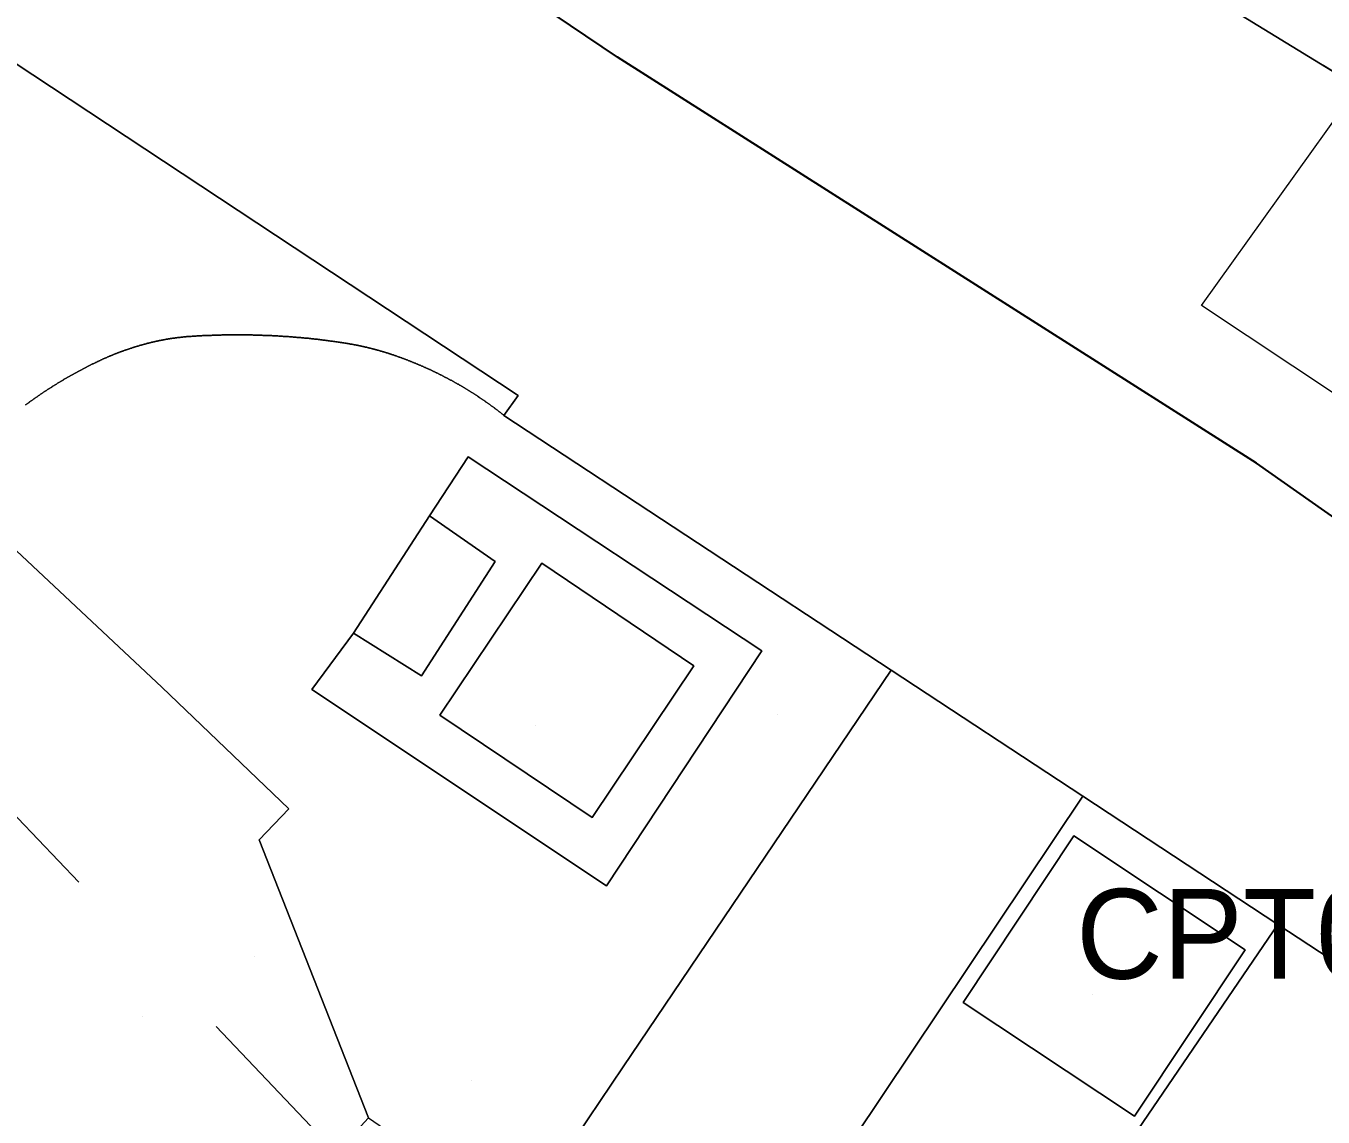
# Model space of a CAD drawing. Header units: metres. Extents: x 0 to 105485, y 0 to 425721.
# Drawn here: x 104653.22 to 104666.23, y 425237.64 to 425248.58 of the extents above; entities that cross this region are included whole.
import ezdxf
from ezdxf.enums import TextEntityAlignment as Align

# ---------------------------------------------------------------- set-up
doc = ezdxf.new("R2010")
doc.units = ezdxf.units.M
doc.header["$MEASUREMENT"] = 0
doc.linetypes.add('KG-PERCEEL-SO', pattern=[19, 5.5, -4, 5.5, -4])
for name, color, linetype, lineweight in [('B-XX-GR-BOOM-G', 90, 'Continuous', 13), ('B-XX-IE-AFVAL APART PLAATS-G', 7, 'Continuous', 18), ('B-XX-IE-MEUBILAIR-G', 7, 'Continuous', 18), ('B-XX-IE-MEUBILAIR_WATERWEGMEUBILAIR-G', 150, 'Continuous', 18), ('B-XX-KG-GRENS_PERCEEL-G', 150, 'KG-PERCEEL-SO', 18), ('B-XX-MO-ONDERZOEK_SONDERING-T', 90, 'Continuous', 18), ('B-XX-OG-TERREIN_ERF-G', 7, 'Continuous', 18), ('B-XX-VH-GESLOTENVERHARDING_BETON-G', 10, 'Continuous', 18), ('B-XX-VH-ONVERHARD_ZAND-G', 210, 'Continuous', 18), ('B-XX-VH-OPENVERHARDING-G', 90, 'Continuous', 18), ('B-XX-VW-MARKERING-G', 7, 'Continuous', 18)]:
    doc.layers.add(name, color=color, linetype=linetype, lineweight=lineweight)
doc.layers.add('GIS-WEGVAKKEN', color=2, linetype='Continuous')

msp = doc.modelspace()

# ---------------------------------------------------------------- linework, layer by layer
at = {"layer": 'B-XX-GR-BOOM-G', "color": 0, "true_color": 0x604a38}
msp.add_polyline3d([(104663.917, 425238.871, 2.302), (104663.917, 425238.871, 5.102)], dxfattribs=at)
at = {"layer": 'B-XX-IE-AFVAL APART PLAATS-G', "color": 0, "true_color": 0x604a38}
msp.add_polyline3d([(104658.332, 425241.572, 2.517), (104658.332, 425241.572, 4.017)], dxfattribs=at)
at = {"layer": 'B-XX-IE-MEUBILAIR-G', "color": 0, "true_color": 0x604a38}
for points in [[(104660.758, 425241.677, 2.421), (104660.758, 425241.677, 5.421)], [(104655.515, 425239.257, 2.329), (104655.515, 425239.257, 5.329)], [(104654.385, 425238.652, 2.325), (104654.385, 425238.652, 5.325)]]:
    msp.add_polyline3d(points, dxfattribs=at)
at = {"layer": 'B-XX-IE-MEUBILAIR_WATERWEGMEUBILAIR-G', "color": 0, "true_color": 0x604a38}
msp.add_polyline3d([(104657.689, 425238.006, 2.236), (104657.689, 425238.006, 3.736)], dxfattribs=at)
at = {"layer": 'B-XX-KG-GRENS_PERCEEL-G', "ltscale": 0.5, "flags": 128}
for points in [[(104638.745, 425255.745), (104656.624, 425236.978)], [(104662.186, 425250.677), (104667.156, 425247.618), (104677.273, 425241.229), (104677.543, 425241.405)]]:
    msp.add_lwpolyline(points, dxfattribs=at)
at = {"layer": 'B-XX-OG-TERREIN_ERF-G', "ltscale": 0.5}
msp.add_lwpolyline([(104686.977, 425242.423), (104683.837, 425244.849), (104687.393, 425249.431), (104684.97, 425251.283), (104684.247, 425250.358), (104680.503, 425253.064), (104678.176, 425254.746), (104677.279, 425253.451), (104672.302, 425252.758), (104665.994, 425257.556), (104662.198, 425250.656), (104667.156, 425247.618), (104673.277, 425243.753), (104675.289, 425246.126), (104679.349, 425246.592), (104679.29, 425247.259), (104682.71, 425247.583), (104677.543, 425241.405), (104683.316, 425237.479), (104683.444, 425237.68)], close=True, dxfattribs=at)
at = {"layer": 'B-XX-VH-GESLOTENVERHARDING_BETON-G', "ltscale": 0.5}
msp.add_lwpolyline([(104658.391, 425243.197), (104657.368, 425241.672), (104658.896, 425240.647), (104659.916, 425242.167)], close=True, dxfattribs=at)
at = {"layer": 'B-XX-VH-ONVERHARD_ZAND-G', "ltscale": 0.5}
msp.add_lwpolyline([(104663.729, 425240.461), (104662.619, 425238.792), (104664.335, 425237.651), (104665.445, 425239.32)], close=True, dxfattribs=at)
at = {"layer": 'B-XX-VH-OPENVERHARDING-G', "ltscale": 0.5}
for points in [[(104640.543, 425256.51), (104658.154, 425244.878), (104658.012, 425244.678), (104661.896, 425242.124), (104663.819, 425240.86), (104665.773, 425239.575), (104667.745, 425238.279)], [(104653.213, 425244.782), (104653.219, 425244.786), (104653.224, 425244.789), (104653.229, 425244.793), (104653.234, 425244.797), (104653.239, 425244.801), (104653.244, 425244.804), (104653.25, 425244.808), (104653.255, 425244.812), (104653.26, 425244.816), (104653.265, 425244.819), (104653.27, 425244.823), (104653.276, 425244.827), (104653.281, 425244.831), (104653.286, 425244.834), (104653.291, 425244.838), (104653.297, 425244.842), (104653.302, 425244.845), (104653.307, 425244.849), (104653.307, 425244.849), (104653.313, 425244.853), (104653.319, 425244.857), (104653.324, 425244.861), (104653.33, 425244.865), (104653.336, 425244.869), (104653.342, 425244.873), (104653.347, 425244.877), (104653.353, 425244.881), (104653.359, 425244.885), (104653.365, 425244.889), (104653.371, 425244.893), (104653.377, 425244.897), (104653.382, 425244.901), (104653.388, 425244.905), (104653.394, 425244.909), (104653.4, 425244.912), (104653.406, 425244.916), (104653.412, 425244.92), (104653.417, 425244.924), (104653.423, 425244.928), (104653.429, 425244.932), (104653.435, 425244.936), (104653.441, 425244.939), (104653.447, 425244.943), (104653.453, 425244.947), (104653.459, 425244.951), (104653.465, 425244.955), (104653.471, 425244.958), (104653.477, 425244.962), (104653.482, 425244.966), (104653.488, 425244.97), (104653.494, 425244.973), (104653.5, 425244.977), (104653.506, 425244.981), (104653.512, 425244.985), (104653.518, 425244.988), (104653.524, 425244.992), (104653.53, 425244.996), (104653.536, 425244.999), (104653.542, 425245.003), (104653.548, 425245.007), (104653.554, 425245.01), (104653.56, 425245.014), (104653.566, 425245.018), (104653.572, 425245.021), (104653.578, 425245.025), (104653.584, 425245.028), (104653.59, 425245.032), (104653.596, 425245.036), (104653.602, 425245.039), (104653.609, 425245.043), (104653.615, 425245.046), (104653.621, 425245.05), (104653.627, 425245.053), (104653.633, 425245.057), (104653.639, 425245.06), (104653.645, 425245.064), (104653.651, 425245.067), (104653.657, 425245.071), (104653.663, 425245.074), (104653.669, 425245.078), (104653.676, 425245.081), (104653.682, 425245.085), (104653.688, 425245.088), (104653.694, 425245.092), (104653.7, 425245.095), (104653.706, 425245.098), (104653.712, 425245.102), (104653.719, 425245.105), (104653.725, 425245.109), (104653.731, 425245.112), (104653.737, 425245.115), (104653.743, 425245.119), (104653.75, 425245.122), (104653.756, 425245.125), (104653.762, 425245.129), (104653.768, 425245.132), (104653.774, 425245.135), (104653.781, 425245.138), (104653.787, 425245.142), (104653.793, 425245.145), (104653.799, 425245.148), (104653.805, 425245.151), (104653.812, 425245.155), (104653.818, 425245.158), (104653.824, 425245.161), (104653.83, 425245.164), (104653.837, 425245.168), (104653.843, 425245.171), (104653.849, 425245.174), (104653.856, 425245.177), (104653.862, 425245.18), (104653.868, 425245.183), (104653.874, 425245.186), (104653.881, 425245.19), (104653.887, 425245.193), (104653.893, 425245.196), (104653.9, 425245.199), (104653.906, 425245.202), (104653.906, 425245.202), (104653.911, 425245.204), (104653.916, 425245.207), (104653.921, 425245.209), (104653.926, 425245.212), (104653.931, 425245.214), (104653.936, 425245.217), (104653.941, 425245.219), (104653.946, 425245.221), (104653.951, 425245.224), (104653.957, 425245.226), (104653.962, 425245.229), (104653.967, 425245.231), (104653.972, 425245.233), (104653.977, 425245.236), (104653.982, 425245.238), (104653.987, 425245.24), (104653.992, 425245.243), (104653.997, 425245.245), (104654.002, 425245.247), (104654.008, 425245.25), (104654.013, 425245.252), (104654.018, 425245.254), (104654.023, 425245.256), (104654.028, 425245.259), (104654.033, 425245.261), (104654.038, 425245.263), (104654.044, 425245.265), (104654.049, 425245.267), (104654.054, 425245.27), (104654.059, 425245.272), (104654.064, 425245.274), (104654.069, 425245.276), (104654.075, 425245.278), (104654.08, 425245.28), (104654.085, 425245.282), (104654.09, 425245.285), (104654.095, 425245.287), (104654.101, 425245.289), (104654.106, 425245.291), (104654.111, 425245.293), (104654.116, 425245.295), (104654.121, 425245.297), (104654.127, 425245.299), (104654.132, 425245.301), (104654.137, 425245.303), (104654.142, 425245.305), (104654.148, 425245.307), (104654.153, 425245.309), (104654.158, 425245.311), (104654.163, 425245.313), (104654.169, 425245.315), (104654.174, 425245.317), (104654.179, 425245.319), (104654.184, 425245.321), (104654.19, 425245.323), (104654.195, 425245.325), (104654.2, 425245.326), (104654.205, 425245.328), (104654.211, 425245.33), (104654.216, 425245.332), (104654.221, 425245.334), (104654.227, 425245.336), (104654.232, 425245.338), (104654.237, 425245.339), (104654.243, 425245.341), (104654.248, 425245.343), (104654.253, 425245.345), (104654.258, 425245.346), (104654.264, 425245.348), (104654.269, 425245.35), (104654.274, 425245.352), (104654.28, 425245.353), (104654.285, 425245.355), (104654.29, 425245.357), (104654.296, 425245.359), (104654.301, 425245.36), (104654.306, 425245.362), (104654.312, 425245.364), (104654.317, 425245.365), (104654.323, 425245.367), (104654.328, 425245.369), (104654.333, 425245.37), (104654.339, 425245.372), (104654.344, 425245.373), (104654.349, 425245.375), (104654.355, 425245.377), (104654.36, 425245.378), (104654.366, 425245.38), (104654.371, 425245.381), (104654.376, 425245.383), (104654.382, 425245.384), (104654.387, 425245.386), (104654.393, 425245.387), (104654.398, 425245.389), (104654.403, 425245.39), (104654.409, 425245.392), (104654.414, 425245.393), (104654.42, 425245.395), (104654.425, 425245.396), (104654.425, 425245.396), (104654.429, 425245.397), (104654.434, 425245.398), (104654.438, 425245.4), (104654.443, 425245.401), (104654.447, 425245.402), (104654.452, 425245.403), (104654.456, 425245.404), (104654.461, 425245.405), (104654.465, 425245.406), (104654.47, 425245.407), (104654.474, 425245.409), (104654.479, 425245.41), (104654.483, 425245.411), (104654.488, 425245.412), (104654.492, 425245.413), (104654.497, 425245.414), (104654.501, 425245.415), (104654.506, 425245.416), (104654.51, 425245.417), (104654.515, 425245.418), (104654.519, 425245.419), (104654.524, 425245.42), (104654.528, 425245.421), (104654.533, 425245.422), (104654.537, 425245.423), (104654.542, 425245.424), (104654.546, 425245.425), (104654.551, 425245.426), (104654.556, 425245.427), (104654.56, 425245.428), (104654.565, 425245.429), (104654.569, 425245.429), (104654.574, 425245.43), (104654.578, 425245.431), (104654.583, 425245.432), (104654.587, 425245.433), (104654.592, 425245.434), (104654.596, 425245.435), (104654.601, 425245.436), (104654.605, 425245.436), (104654.61, 425245.437), (104654.615, 425245.438), (104654.619, 425245.439), (104654.624, 425245.44), (104654.628, 425245.44), (104654.633, 425245.441), (104654.637, 425245.442), (104654.642, 425245.443), (104654.646, 425245.444), (104654.651, 425245.444), (104654.656, 425245.445), (104654.66, 425245.446), (104654.665, 425245.447), (104654.669, 425245.447), (104654.674, 425245.448), (104654.678, 425245.449), (104654.683, 425245.449), (104654.688, 425245.45), (104654.692, 425245.451), (104654.697, 425245.451), (104654.701, 425245.452), (104654.706, 425245.453), (104654.71, 425245.453), (104654.715, 425245.454), (104654.72, 425245.454), (104654.724, 425245.455), (104654.729, 425245.456), (104654.733, 425245.456), (104654.738, 425245.457), (104654.743, 425245.457), (104654.747, 425245.458), (104654.752, 425245.459), (104654.756, 425245.459), (104654.761, 425245.46), (104654.765, 425245.46), (104654.77, 425245.461), (104654.775, 425245.461), (104654.779, 425245.462), (104654.784, 425245.462), (104654.788, 425245.463), (104654.793, 425245.463), (104654.798, 425245.464), (104654.802, 425245.464), (104654.807, 425245.464), (104654.811, 425245.465), (104654.816, 425245.465), (104654.821, 425245.466), (104654.825, 425245.466), (104654.83, 425245.467), (104654.835, 425245.467), (104654.839, 425245.467), (104654.844, 425245.468), (104654.848, 425245.468), (104654.853, 425245.468), (104654.858, 425245.469), (104654.862, 425245.469), (104654.867, 425245.469), (104654.871, 425245.47), (104654.876, 425245.47), (104654.876, 425245.47), (104654.884, 425245.471), (104654.892, 425245.471), (104654.9, 425245.472), (104654.908, 425245.472), (104654.916, 425245.473), (104654.924, 425245.473), (104654.932, 425245.474), (104654.941, 425245.474), (104654.949, 425245.474), (104654.957, 425245.475), (104654.965, 425245.475), (104654.973, 425245.476), (104654.981, 425245.476), (104654.989, 425245.477), (104654.997, 425245.477), (104655.005, 425245.477), (104655.013, 425245.478), (104655.021, 425245.478), (104655.029, 425245.478), (104655.037, 425245.479), (104655.046, 425245.479), (104655.054, 425245.479), (104655.062, 425245.48), (104655.07, 425245.48), (104655.078, 425245.48), (104655.086, 425245.481), (104655.094, 425245.481), (104655.102, 425245.481), (104655.11, 425245.482), (104655.118, 425245.482), (104655.126, 425245.482), (104655.134, 425245.482), (104655.143, 425245.483), (104655.151, 425245.483), (104655.159, 425245.483), (104655.167, 425245.483), (104655.175, 425245.483), (104655.183, 425245.484), (104655.191, 425245.484), (104655.199, 425245.484), (104655.207, 425245.484), (104655.215, 425245.484), (104655.223, 425245.484), (104655.231, 425245.484), (104655.24, 425245.485), (104655.248, 425245.485), (104655.256, 425245.485), (104655.264, 425245.485), (104655.272, 425245.485), (104655.28, 425245.485), (104655.288, 425245.485), (104655.296, 425245.485), (104655.304, 425245.485), (104655.312, 425245.485), (104655.32, 425245.485), (104655.328, 425245.485), (104655.337, 425245.485), (104655.345, 425245.485), (104655.353, 425245.485), (104655.361, 425245.485), (104655.369, 425245.485), (104655.377, 425245.485), (104655.385, 425245.485), (104655.393, 425245.485), (104655.401, 425245.485), (104655.409, 425245.485), (104655.417, 425245.485), (104655.425, 425245.485), (104655.434, 425245.485), (104655.442, 425245.484), (104655.45, 425245.484), (104655.458, 425245.484), (104655.466, 425245.484), (104655.474, 425245.484), (104655.482, 425245.484), (104655.49, 425245.484), (104655.498, 425245.483), (104655.506, 425245.483), (104655.514, 425245.483), (104655.522, 425245.483), (104655.531, 425245.483), (104655.539, 425245.482), (104655.547, 425245.482), (104655.555, 425245.482), (104655.563, 425245.482), (104655.571, 425245.481), (104655.579, 425245.481), (104655.587, 425245.481), (104655.595, 425245.48), (104655.603, 425245.48), (104655.611, 425245.48), (104655.619, 425245.48), (104655.628, 425245.479), (104655.636, 425245.479), (104655.644, 425245.478), (104655.652, 425245.478), (104655.66, 425245.478), (104655.668, 425245.477), (104655.676, 425245.477), (104655.676, 425245.477), (104655.684, 425245.477), (104655.691, 425245.476), (104655.699, 425245.476), (104655.707, 425245.476), (104655.714, 425245.475), (104655.722, 425245.475), (104655.73, 425245.474), (104655.737, 425245.474), (104655.745, 425245.474), (104655.753, 425245.473), (104655.76, 425245.473), (104655.768, 425245.472), (104655.776, 425245.472), (104655.783, 425245.471), (104655.791, 425245.471), (104655.799, 425245.47), (104655.806, 425245.47), (104655.814, 425245.469), (104655.821, 425245.469), (104655.829, 425245.468), (104655.837, 425245.468), (104655.844, 425245.467), (104655.852, 425245.467), (104655.86, 425245.466), (104655.867, 425245.466), (104655.875, 425245.465), (104655.883, 425245.464), (104655.89, 425245.464), (104655.898, 425245.463), (104655.906, 425245.463), (104655.913, 425245.462), (104655.921, 425245.461), (104655.929, 425245.461), (104655.936, 425245.46), (104655.944, 425245.46), (104655.951, 425245.459), (104655.959, 425245.458), (104655.967, 425245.458), (104655.974, 425245.457), (104655.982, 425245.456), (104655.99, 425245.455), (104655.997, 425245.455), (104656.005, 425245.454), (104656.013, 425245.453), (104656.02, 425245.453), (104656.028, 425245.452), (104656.036, 425245.451), (104656.043, 425245.45), (104656.051, 425245.45), (104656.058, 425245.449), (104656.066, 425245.448), (104656.074, 425245.447), (104656.081, 425245.446), (104656.089, 425245.446), (104656.097, 425245.445), (104656.104, 425245.444), (104656.112, 425245.443), (104656.119, 425245.442), (104656.127, 425245.441), (104656.135, 425245.44), (104656.142, 425245.44), (104656.15, 425245.439), (104656.158, 425245.438), (104656.165, 425245.437), (104656.173, 425245.436), (104656.18, 425245.435), (104656.188, 425245.434), (104656.196, 425245.433), (104656.203, 425245.432), (104656.211, 425245.431), (104656.218, 425245.43), (104656.226, 425245.429), (104656.234, 425245.428), (104656.241, 425245.427), (104656.249, 425245.426), (104656.256, 425245.425), (104656.264, 425245.424), (104656.272, 425245.423), (104656.279, 425245.422), (104656.287, 425245.421), (104656.294, 425245.42), (104656.302, 425245.419), (104656.31, 425245.418), (104656.317, 425245.417), (104656.325, 425245.416), (104656.332, 425245.415), (104656.34, 425245.414), (104656.348, 425245.413), (104656.355, 425245.412), (104656.363, 425245.411), (104656.37, 425245.409), (104656.378, 425245.408), (104656.386, 425245.407), (104656.393, 425245.406), (104656.401, 425245.405), (104656.408, 425245.404), (104656.416, 425245.402), (104656.423, 425245.401), (104656.431, 425245.4), (104656.431, 425245.4), (104656.436, 425245.399), (104656.441, 425245.398), (104656.446, 425245.398), (104656.451, 425245.397), (104656.456, 425245.396), (104656.46, 425245.395), (104656.465, 425245.394), (104656.47, 425245.393), (104656.475, 425245.393), (104656.48, 425245.392), (104656.485, 425245.391), (104656.49, 425245.39), (104656.495, 425245.389), (104656.5, 425245.388), (104656.504, 425245.387), (104656.509, 425245.386), (104656.514, 425245.385), (104656.519, 425245.384), (104656.524, 425245.384), (104656.529, 425245.383), (104656.534, 425245.382), (104656.539, 425245.381), (104656.544, 425245.38), (104656.548, 425245.379), (104656.553, 425245.378), (104656.558, 425245.377), (104656.563, 425245.376), (104656.568, 425245.375), (104656.573, 425245.374), (104656.578, 425245.373), (104656.582, 425245.372), (104656.587, 425245.371), (104656.592, 425245.369), (104656.597, 425245.368), (104656.602, 425245.367), (104656.607, 425245.366), (104656.612, 425245.365), (104656.616, 425245.364), (104656.621, 425245.363), (104656.626, 425245.362), (104656.631, 425245.361), (104656.636, 425245.36), (104656.641, 425245.358), (104656.645, 425245.357), (104656.65, 425245.356), (104656.655, 425245.355), (104656.66, 425245.354), (104656.665, 425245.353), (104656.67, 425245.351), (104656.674, 425245.35), (104656.679, 425245.349), (104656.684, 425245.348), (104656.689, 425245.346), (104656.694, 425245.345), (104656.699, 425245.344), (104656.703, 425245.343), (104656.708, 425245.341), (104656.713, 425245.34), (104656.718, 425245.339), (104656.723, 425245.338), (104656.727, 425245.336), (104656.732, 425245.335), (104656.737, 425245.334), (104656.742, 425245.332), (104656.747, 425245.331), (104656.751, 425245.33), (104656.756, 425245.328), (104656.761, 425245.327), (104656.766, 425245.326), (104656.77, 425245.324), (104656.775, 425245.323), (104656.78, 425245.322), (104656.785, 425245.32), (104656.79, 425245.319), (104656.794, 425245.317), (104656.799, 425245.316), (104656.804, 425245.314), (104656.809, 425245.313), (104656.813, 425245.312), (104656.818, 425245.31), (104656.823, 425245.309), (104656.828, 425245.307), (104656.832, 425245.306), (104656.837, 425245.304), (104656.842, 425245.303), (104656.847, 425245.301), (104656.851, 425245.3), (104656.856, 425245.298), (104656.861, 425245.297), (104656.866, 425245.295), (104656.87, 425245.294), (104656.875, 425245.292), (104656.88, 425245.291), (104656.884, 425245.289), (104656.889, 425245.287), (104656.894, 425245.286), (104656.899, 425245.284), (104656.903, 425245.283), (104656.908, 425245.281), (104656.908, 425245.281), (104656.914, 425245.279), (104656.92, 425245.277), (104656.926, 425245.275), (104656.932, 425245.273), (104656.938, 425245.271), (104656.944, 425245.268), (104656.95, 425245.266), (104656.956, 425245.264), (104656.962, 425245.262), (104656.968, 425245.26), (104656.974, 425245.258), (104656.981, 425245.255), (104656.987, 425245.253), (104656.993, 425245.251), (104656.999, 425245.249), (104657.005, 425245.247), (104657.011, 425245.244), (104657.017, 425245.242), (104657.023, 425245.24), (104657.029, 425245.238), (104657.035, 425245.235), (104657.041, 425245.233), (104657.047, 425245.231), (104657.052, 425245.228), (104657.058, 425245.226), (104657.064, 425245.224), (104657.07, 425245.221), (104657.076, 425245.219), (104657.082, 425245.217), (104657.088, 425245.214), (104657.094, 425245.212), (104657.1, 425245.209), (104657.106, 425245.207), (104657.112, 425245.205), (104657.118, 425245.202), (104657.124, 425245.2), (104657.13, 425245.197), (104657.136, 425245.195), (104657.142, 425245.192), (104657.148, 425245.19), (104657.153, 425245.187), (104657.159, 425245.185), (104657.165, 425245.182), (104657.171, 425245.18), (104657.177, 425245.177), (104657.183, 425245.175), (104657.189, 425245.172), (104657.195, 425245.17), (104657.201, 425245.167), (104657.206, 425245.165), (104657.212, 425245.162), (104657.218, 425245.159), (104657.224, 425245.157), (104657.23, 425245.154), (104657.236, 425245.152), (104657.241, 425245.149), (104657.247, 425245.146), (104657.253, 425245.144), (104657.259, 425245.141), (104657.265, 425245.138), (104657.271, 425245.136), (104657.276, 425245.133), (104657.282, 425245.13), (104657.288, 425245.127), (104657.294, 425245.125), (104657.3, 425245.122), (104657.305, 425245.119), (104657.311, 425245.116), (104657.317, 425245.114), (104657.323, 425245.111), (104657.329, 425245.108), (104657.334, 425245.105), (104657.34, 425245.103), (104657.346, 425245.1), (104657.352, 425245.097), (104657.357, 425245.094), (104657.363, 425245.091), (104657.369, 425245.088), (104657.374, 425245.085), (104657.38, 425245.083), (104657.386, 425245.08), (104657.392, 425245.077), (104657.397, 425245.074), (104657.403, 425245.071), (104657.409, 425245.068), (104657.414, 425245.065), (104657.42, 425245.062), (104657.426, 425245.059), (104657.431, 425245.056), (104657.437, 425245.053), (104657.443, 425245.05), (104657.449, 425245.047), (104657.454, 425245.044), (104657.46, 425245.041), (104657.465, 425245.038), (104657.471, 425245.035), (104657.477, 425245.032), (104657.482, 425245.029), (104657.488, 425245.026), (104657.488, 425245.026), (104657.494, 425245.023), (104657.499, 425245.02), (104657.505, 425245.017), (104657.51, 425245.014), (104657.516, 425245.011), (104657.521, 425245.008), (104657.527, 425245.004), (104657.532, 425245.001), (104657.538, 425244.998), (104657.544, 425244.995), (104657.549, 425244.992), (104657.555, 425244.989), (104657.56, 425244.986), (104657.566, 425244.982), (104657.571, 425244.979), (104657.577, 425244.976), (104657.582, 425244.973), (104657.588, 425244.97), (104657.593, 425244.966), (104657.599, 425244.963), (104657.604, 425244.96), (104657.61, 425244.957), (104657.615, 425244.953), (104657.62, 425244.95), (104657.626, 425244.947), (104657.631, 425244.943), (104657.637, 425244.94), (104657.642, 425244.937), (104657.648, 425244.934), (104657.653, 425244.93), (104657.658, 425244.927), (104657.664, 425244.923), (104657.669, 425244.92), (104657.675, 425244.917), (104657.68, 425244.913), (104657.685, 425244.91), (104657.691, 425244.907), (104657.696, 425244.903), (104657.702, 425244.9), (104657.707, 425244.896), (104657.712, 425244.893), (104657.718, 425244.889), (104657.723, 425244.886), (104657.728, 425244.883), (104657.734, 425244.879), (104657.739, 425244.876), (104657.744, 425244.872), (104657.75, 425244.869), (104657.755, 425244.865), (104657.76, 425244.862), (104657.765, 425244.858), (104657.771, 425244.854), (104657.776, 425244.851), (104657.781, 425244.847), (104657.787, 425244.844), (104657.792, 425244.84), (104657.797, 425244.837), (104657.802, 425244.833), (104657.808, 425244.829), (104657.813, 425244.826), (104657.818, 425244.822), (104657.823, 425244.819), (104657.828, 425244.815), (104657.834, 425244.811), (104657.839, 425244.808), (104657.844, 425244.804), (104657.849, 425244.8), (104657.854, 425244.797), (104657.86, 425244.793), (104657.865, 425244.789), (104657.87, 425244.786), (104657.875, 425244.782), (104657.88, 425244.778), (104657.885, 425244.774), (104657.891, 425244.771), (104657.896, 425244.767), (104657.901, 425244.763), (104657.906, 425244.759), (104657.911, 425244.756), (104657.916, 425244.752), (104657.921, 425244.748), (104657.926, 425244.744), (104657.932, 425244.74), (104657.937, 425244.736), (104657.942, 425244.733), (104657.947, 425244.729), (104657.952, 425244.725), (104657.957, 425244.721), (104657.962, 425244.717), (104657.967, 425244.713), (104657.972, 425244.709), (104657.977, 425244.706), (104657.982, 425244.702), (104657.987, 425244.698), (104657.992, 425244.694), (104657.997, 425244.69), (104658.002, 425244.686), (104658.007, 425244.682), (104658.012, 425244.678), (104658.012, 425244.678), (104658.154, 425244.878), (104640.543, 425256.51)], [(104667.156, 425247.618), (104662.198, 425250.656)], [(104658.739, 425237.451), (104659.209, 425238.146), (104661.896, 425242.124), (104658.012, 425244.678), (104658.012, 425244.678), (104658.007, 425244.682), (104658.002, 425244.686), (104657.997, 425244.69), (104657.992, 425244.694), (104657.987, 425244.698), (104657.982, 425244.702), (104657.977, 425244.706), (104657.972, 425244.709), (104657.967, 425244.713), (104657.962, 425244.717), (104657.957, 425244.721), (104657.952, 425244.725), (104657.947, 425244.729), (104657.942, 425244.733), (104657.937, 425244.736), (104657.932, 425244.74), (104657.926, 425244.744), (104657.921, 425244.748), (104657.916, 425244.752), (104657.911, 425244.756), (104657.906, 425244.759), (104657.901, 425244.763), (104657.896, 425244.767), (104657.891, 425244.771), (104657.885, 425244.774), (104657.88, 425244.778), (104657.875, 425244.782), (104657.87, 425244.786), (104657.865, 425244.789), (104657.86, 425244.793), (104657.854, 425244.797), (104657.849, 425244.8), (104657.844, 425244.804), (104657.839, 425244.808), (104657.834, 425244.811), (104657.828, 425244.815), (104657.823, 425244.819), (104657.818, 425244.822), (104657.813, 425244.826), (104657.808, 425244.829), (104657.802, 425244.833), (104657.797, 425244.837), (104657.792, 425244.84), (104657.787, 425244.844), (104657.781, 425244.847), (104657.776, 425244.851), (104657.771, 425244.854), (104657.765, 425244.858), (104657.76, 425244.862), (104657.755, 425244.865), (104657.75, 425244.869), (104657.744, 425244.872), (104657.739, 425244.876), (104657.734, 425244.879), (104657.728, 425244.883), (104657.723, 425244.886), (104657.718, 425244.889), (104657.712, 425244.893), (104657.707, 425244.896), (104657.702, 425244.9), (104657.696, 425244.903), (104657.691, 425244.907), (104657.685, 425244.91), (104657.68, 425244.913), (104657.675, 425244.917), (104657.669, 425244.92), (104657.664, 425244.923), (104657.658, 425244.927), (104657.653, 425244.93), (104657.648, 425244.934), (104657.642, 425244.937), (104657.637, 425244.94), (104657.631, 425244.943), (104657.626, 425244.947), (104657.62, 425244.95), (104657.615, 425244.953), (104657.61, 425244.957), (104657.604, 425244.96), (104657.599, 425244.963), (104657.593, 425244.966), (104657.588, 425244.97), (104657.582, 425244.973), (104657.577, 425244.976), (104657.571, 425244.979), (104657.566, 425244.982), (104657.56, 425244.986), (104657.555, 425244.989), (104657.549, 425244.992), (104657.544, 425244.995), (104657.538, 425244.998), (104657.532, 425245.001), (104657.527, 425245.004), (104657.521, 425245.008), (104657.516, 425245.011), (104657.51, 425245.014), (104657.505, 425245.017), (104657.499, 425245.02), (104657.494, 425245.023), (104657.488, 425245.026), (104657.488, 425245.026), (104657.482, 425245.029), (104657.477, 425245.032), (104657.471, 425245.035), (104657.465, 425245.038), (104657.46, 425245.041), (104657.454, 425245.044), (104657.449, 425245.047), (104657.443, 425245.05), (104657.437, 425245.053), (104657.431, 425245.056), (104657.426, 425245.059), (104657.42, 425245.062), (104657.414, 425245.065), (104657.409, 425245.068), (104657.403, 425245.071), (104657.397, 425245.074), (104657.392, 425245.077), (104657.386, 425245.08), (104657.38, 425245.083), (104657.374, 425245.085), (104657.369, 425245.088), (104657.363, 425245.091), (104657.357, 425245.094), (104657.352, 425245.097), (104657.346, 425245.1), (104657.34, 425245.103), (104657.334, 425245.105), (104657.329, 425245.108), (104657.323, 425245.111), (104657.317, 425245.114), (104657.311, 425245.116), (104657.305, 425245.119), (104657.3, 425245.122), (104657.294, 425245.125), (104657.288, 425245.127), (104657.282, 425245.13), (104657.276, 425245.133), (104657.271, 425245.136), (104657.265, 425245.138), (104657.259, 425245.141), (104657.253, 425245.144), (104657.247, 425245.146), (104657.241, 425245.149), (104657.236, 425245.152), (104657.23, 425245.154), (104657.224, 425245.157), (104657.218, 425245.159), (104657.212, 425245.162), (104657.206, 425245.165), (104657.201, 425245.167), (104657.195, 425245.17), (104657.189, 425245.172), (104657.183, 425245.175), (104657.177, 425245.177), (104657.171, 425245.18), (104657.165, 425245.182), (104657.159, 425245.185), (104657.153, 425245.187), (104657.148, 425245.19), (104657.142, 425245.192), (104657.136, 425245.195), (104657.13, 425245.197), (104657.124, 425245.2), (104657.118, 425245.202), (104657.112, 425245.205), (104657.106, 425245.207), (104657.1, 425245.209), (104657.094, 425245.212), (104657.088, 425245.214), (104657.082, 425245.217), (104657.076, 425245.219), (104657.07, 425245.221), (104657.064, 425245.224), (104657.058, 425245.226), (104657.052, 425245.228), (104657.047, 425245.231), (104657.041, 425245.233), (104657.035, 425245.235), (104657.029, 425245.238), (104657.023, 425245.24), (104657.017, 425245.242), (104657.011, 425245.244), (104657.005, 425245.247), (104656.999, 425245.249), (104656.993, 425245.251), (104656.987, 425245.253), (104656.981, 425245.255), (104656.974, 425245.258), (104656.968, 425245.26), (104656.962, 425245.262), (104656.956, 425245.264), (104656.95, 425245.266), (104656.944, 425245.268), (104656.938, 425245.271), (104656.932, 425245.273), (104656.926, 425245.275), (104656.92, 425245.277), (104656.914, 425245.279), (104656.908, 425245.281), (104656.908, 425245.281), (104656.903, 425245.283), (104656.899, 425245.284), (104656.894, 425245.286), (104656.889, 425245.287), (104656.884, 425245.289), (104656.88, 425245.291), (104656.875, 425245.292), (104656.87, 425245.294), (104656.866, 425245.295), (104656.861, 425245.297), (104656.856, 425245.298), (104656.851, 425245.3), (104656.847, 425245.301), (104656.842, 425245.303), (104656.837, 425245.304), (104656.832, 425245.306), (104656.828, 425245.307), (104656.823, 425245.309), (104656.818, 425245.31), (104656.813, 425245.312), (104656.809, 425245.313), (104656.804, 425245.314), (104656.799, 425245.316), (104656.794, 425245.317), (104656.79, 425245.319), (104656.785, 425245.32), (104656.78, 425245.322), (104656.775, 425245.323), (104656.77, 425245.324), (104656.766, 425245.326), (104656.761, 425245.327), (104656.756, 425245.328), (104656.751, 425245.33), (104656.747, 425245.331), (104656.742, 425245.332), (104656.737, 425245.334), (104656.732, 425245.335), (104656.727, 425245.336), (104656.723, 425245.338), (104656.718, 425245.339), (104656.713, 425245.34), (104656.708, 425245.341), (104656.703, 425245.343), (104656.699, 425245.344), (104656.694, 425245.345), (104656.689, 425245.346), (104656.684, 425245.348), (104656.679, 425245.349), (104656.674, 425245.35), (104656.67, 425245.351), (104656.665, 425245.353), (104656.66, 425245.354), (104656.655, 425245.355), (104656.65, 425245.356), (104656.645, 425245.357), (104656.641, 425245.358), (104656.636, 425245.36), (104656.631, 425245.361), (104656.626, 425245.362), (104656.621, 425245.363), (104656.616, 425245.364), (104656.612, 425245.365), (104656.607, 425245.366), (104656.602, 425245.367), (104656.597, 425245.368), (104656.592, 425245.369), (104656.587, 425245.371), (104656.582, 425245.372), (104656.578, 425245.373), (104656.573, 425245.374), (104656.568, 425245.375), (104656.563, 425245.376), (104656.558, 425245.377), (104656.553, 425245.378), (104656.548, 425245.379), (104656.544, 425245.38), (104656.539, 425245.381), (104656.534, 425245.382), (104656.529, 425245.383), (104656.524, 425245.384), (104656.519, 425245.384), (104656.514, 425245.385), (104656.509, 425245.386), (104656.504, 425245.387), (104656.5, 425245.388), (104656.495, 425245.389), (104656.49, 425245.39), (104656.485, 425245.391), (104656.48, 425245.392), (104656.475, 425245.393), (104656.47, 425245.393), (104656.465, 425245.394), (104656.46, 425245.395), (104656.456, 425245.396), (104656.451, 425245.397), (104656.446, 425245.398), (104656.441, 425245.398), (104656.436, 425245.399), (104656.431, 425245.4), (104656.431, 425245.4), (104656.423, 425245.401), (104656.416, 425245.402), (104656.408, 425245.404), (104656.401, 425245.405), (104656.393, 425245.406), (104656.386, 425245.407), (104656.378, 425245.408), (104656.37, 425245.409), (104656.363, 425245.411), (104656.355, 425245.412), (104656.348, 425245.413), (104656.34, 425245.414), (104656.332, 425245.415), (104656.325, 425245.416), (104656.317, 425245.417), (104656.31, 425245.418), (104656.302, 425245.419), (104656.294, 425245.42), (104656.287, 425245.421), (104656.279, 425245.422), (104656.272, 425245.423), (104656.264, 425245.424), (104656.256, 425245.425), (104656.249, 425245.426), (104656.241, 425245.427), (104656.234, 425245.428), (104656.226, 425245.429), (104656.218, 425245.43), (104656.211, 425245.431), (104656.203, 425245.432), (104656.196, 425245.433), (104656.188, 425245.434), (104656.18, 425245.435), (104656.173, 425245.436), (104656.165, 425245.437), (104656.158, 425245.438), (104656.15, 425245.439), (104656.142, 425245.44), (104656.135, 425245.44), (104656.127, 425245.441), (104656.119, 425245.442), (104656.112, 425245.443), (104656.104, 425245.444), (104656.097, 425245.445), (104656.089, 425245.446), (104656.081, 425245.446), (104656.074, 425245.447), (104656.066, 425245.448), (104656.058, 425245.449), (104656.051, 425245.45), (104656.043, 425245.45), (104656.036, 425245.451), (104656.028, 425245.452), (104656.02, 425245.453), (104656.013, 425245.453), (104656.005, 425245.454), (104655.997, 425245.455), (104655.99, 425245.455), (104655.982, 425245.456), (104655.974, 425245.457), (104655.967, 425245.458), (104655.959, 425245.458), (104655.951, 425245.459), (104655.944, 425245.46), (104655.936, 425245.46), (104655.929, 425245.461), (104655.921, 425245.461), (104655.913, 425245.462), (104655.906, 425245.463), (104655.898, 425245.463), (104655.89, 425245.464), (104655.883, 425245.464), (104655.875, 425245.465), (104655.867, 425245.466), (104655.86, 425245.466), (104655.852, 425245.467), (104655.844, 425245.467), (104655.837, 425245.468), (104655.829, 425245.468), (104655.821, 425245.469), (104655.814, 425245.469), (104655.806, 425245.47), (104655.799, 425245.47), (104655.791, 425245.471), (104655.783, 425245.471), (104655.776, 425245.472), (104655.768, 425245.472), (104655.76, 425245.473), (104655.753, 425245.473), (104655.745, 425245.474), (104655.737, 425245.474), (104655.73, 425245.474), (104655.722, 425245.475), (104655.714, 425245.475), (104655.707, 425245.476), (104655.699, 425245.476), (104655.691, 425245.476), (104655.684, 425245.477), (104655.676, 425245.477), (104655.676, 425245.477), (104655.668, 425245.477), (104655.66, 425245.478), (104655.652, 425245.478), (104655.644, 425245.478), (104655.636, 425245.479), (104655.628, 425245.479), (104655.619, 425245.48), (104655.611, 425245.48), (104655.603, 425245.48), (104655.595, 425245.48), (104655.587, 425245.481), (104655.579, 425245.481), (104655.571, 425245.481), (104655.563, 425245.482), (104655.555, 425245.482), (104655.547, 425245.482), (104655.539, 425245.482), (104655.531, 425245.483), (104655.522, 425245.483), (104655.514, 425245.483), (104655.506, 425245.483), (104655.498, 425245.483), (104655.49, 425245.484), (104655.482, 425245.484), (104655.474, 425245.484), (104655.466, 425245.484), (104655.458, 425245.484), (104655.45, 425245.484), (104655.442, 425245.484), (104655.434, 425245.485), (104655.425, 425245.485), (104655.417, 425245.485), (104655.409, 425245.485), (104655.401, 425245.485), (104655.393, 425245.485), (104655.385, 425245.485), (104655.377, 425245.485), (104655.369, 425245.485), (104655.361, 425245.485), (104655.353, 425245.485), (104655.345, 425245.485), (104655.337, 425245.485), (104655.328, 425245.485), (104655.32, 425245.485), (104655.312, 425245.485), (104655.304, 425245.485), (104655.296, 425245.485), (104655.288, 425245.485), (104655.28, 425245.485), (104655.272, 425245.485), (104655.264, 425245.485), (104655.256, 425245.485), (104655.248, 425245.485), (104655.24, 425245.485), (104655.231, 425245.484), (104655.223, 425245.484), (104655.215, 425245.484), (104655.207, 425245.484), (104655.199, 425245.484), (104655.191, 425245.484), (104655.183, 425245.484), (104655.175, 425245.483), (104655.167, 425245.483), (104655.159, 425245.483), (104655.151, 425245.483), (104655.143, 425245.483), (104655.134, 425245.482), (104655.126, 425245.482), (104655.118, 425245.482), (104655.11, 425245.482), (104655.102, 425245.481), (104655.094, 425245.481), (104655.086, 425245.481), (104655.078, 425245.48), (104655.07, 425245.48), (104655.062, 425245.48), (104655.054, 425245.479), (104655.046, 425245.479), (104655.037, 425245.479), (104655.029, 425245.478), (104655.021, 425245.478), (104655.013, 425245.478), (104655.005, 425245.477), (104654.997, 425245.477), (104654.989, 425245.477), (104654.981, 425245.476), (104654.973, 425245.476), (104654.965, 425245.475), (104654.957, 425245.475), (104654.949, 425245.474), (104654.941, 425245.474), (104654.932, 425245.474), (104654.924, 425245.473), (104654.916, 425245.473), (104654.908, 425245.472), (104654.9, 425245.472), (104654.892, 425245.471), (104654.884, 425245.471), (104654.876, 425245.47), (104654.876, 425245.47), (104654.871, 425245.47), (104654.867, 425245.469), (104654.862, 425245.469), (104654.858, 425245.469), (104654.853, 425245.468), (104654.848, 425245.468), (104654.844, 425245.468), (104654.839, 425245.467), (104654.835, 425245.467), (104654.83, 425245.467), (104654.825, 425245.466), (104654.821, 425245.466), (104654.816, 425245.465), (104654.811, 425245.465), (104654.807, 425245.464), (104654.802, 425245.464), (104654.798, 425245.464), (104654.793, 425245.463), (104654.788, 425245.463), (104654.784, 425245.462), (104654.779, 425245.462), (104654.775, 425245.461), (104654.77, 425245.461), (104654.765, 425245.46), (104654.761, 425245.46), (104654.756, 425245.459), (104654.752, 425245.459), (104654.747, 425245.458), (104654.743, 425245.457), (104654.738, 425245.457), (104654.733, 425245.456), (104654.729, 425245.456), (104654.724, 425245.455), (104654.72, 425245.454), (104654.715, 425245.454), (104654.71, 425245.453), (104654.706, 425245.453), (104654.701, 425245.452), (104654.697, 425245.451), (104654.692, 425245.451), (104654.688, 425245.45), (104654.683, 425245.449), (104654.678, 425245.449), (104654.674, 425245.448), (104654.669, 425245.447), (104654.665, 425245.447), (104654.66, 425245.446), (104654.656, 425245.445), (104654.651, 425245.444), (104654.646, 425245.444), (104654.642, 425245.443), (104654.637, 425245.442), (104654.633, 425245.441), (104654.628, 425245.44), (104654.624, 425245.44), (104654.619, 425245.439), (104654.615, 425245.438), (104654.61, 425245.437), (104654.605, 425245.436), (104654.601, 425245.436), (104654.596, 425245.435), (104654.592, 425245.434), (104654.587, 425245.433), (104654.583, 425245.432), (104654.578, 425245.431), (104654.574, 425245.43), (104654.569, 425245.429), (104654.565, 425245.429), (104654.56, 425245.428), (104654.556, 425245.427), (104654.551, 425245.426), (104654.546, 425245.425), (104654.542, 425245.424), (104654.537, 425245.423), (104654.533, 425245.422), (104654.528, 425245.421), (104654.524, 425245.42), (104654.519, 425245.419), (104654.515, 425245.418), (104654.51, 425245.417), (104654.506, 425245.416), (104654.501, 425245.415), (104654.497, 425245.414), (104654.492, 425245.413), (104654.488, 425245.412), (104654.483, 425245.411), (104654.479, 425245.41), (104654.474, 425245.409), (104654.47, 425245.407), (104654.465, 425245.406), (104654.461, 425245.405), (104654.456, 425245.404), (104654.452, 425245.403), (104654.447, 425245.402), (104654.443, 425245.401), (104654.438, 425245.4), (104654.434, 425245.398), (104654.429, 425245.397), (104654.425, 425245.396), (104654.425, 425245.396), (104654.42, 425245.395), (104654.414, 425245.393), (104654.409, 425245.392), (104654.403, 425245.39), (104654.398, 425245.389), (104654.393, 425245.387), (104654.387, 425245.386), (104654.382, 425245.384), (104654.376, 425245.383), (104654.371, 425245.381), (104654.366, 425245.38), (104654.36, 425245.378), (104654.355, 425245.377), (104654.349, 425245.375), (104654.344, 425245.373), (104654.339, 425245.372), (104654.333, 425245.37), (104654.328, 425245.369), (104654.323, 425245.367), (104654.317, 425245.365), (104654.312, 425245.364), (104654.306, 425245.362), (104654.301, 425245.36), (104654.296, 425245.359), (104654.29, 425245.357), (104654.285, 425245.355), (104654.28, 425245.353), (104654.274, 425245.352), (104654.269, 425245.35), (104654.264, 425245.348), (104654.258, 425245.346), (104654.253, 425245.345), (104654.248, 425245.343), (104654.243, 425245.341), (104654.237, 425245.339), (104654.232, 425245.338), (104654.227, 425245.336), (104654.221, 425245.334), (104654.216, 425245.332), (104654.211, 425245.33), (104654.205, 425245.328), (104654.2, 425245.326), (104654.195, 425245.325), (104654.19, 425245.323), (104654.184, 425245.321), (104654.179, 425245.319), (104654.174, 425245.317), (104654.169, 425245.315), (104654.163, 425245.313), (104654.158, 425245.311), (104654.153, 425245.309), (104654.148, 425245.307), (104654.142, 425245.305), (104654.137, 425245.303), (104654.132, 425245.301), (104654.127, 425245.299), (104654.121, 425245.297), (104654.116, 425245.295), (104654.111, 425245.293), (104654.106, 425245.291), (104654.101, 425245.289), (104654.095, 425245.287), (104654.09, 425245.285), (104654.085, 425245.282), (104654.08, 425245.28), (104654.075, 425245.278), (104654.069, 425245.276), (104654.064, 425245.274), (104654.059, 425245.272), (104654.054, 425245.27), (104654.049, 425245.267), (104654.044, 425245.265), (104654.038, 425245.263), (104654.033, 425245.261), (104654.028, 425245.259), (104654.023, 425245.256), (104654.018, 425245.254), (104654.013, 425245.252), (104654.008, 425245.25), (104654.002, 425245.247), (104653.997, 425245.245), (104653.992, 425245.243), (104653.987, 425245.24), (104653.982, 425245.238), (104653.977, 425245.236), (104653.972, 425245.233), (104653.967, 425245.231), (104653.962, 425245.229), (104653.957, 425245.226), (104653.951, 425245.224), (104653.946, 425245.221), (104653.941, 425245.219), (104653.936, 425245.217), (104653.931, 425245.214), (104653.926, 425245.212), (104653.921, 425245.209), (104653.916, 425245.207), (104653.911, 425245.204), (104653.906, 425245.202), (104653.906, 425245.202), (104653.9, 425245.199), (104653.893, 425245.196), (104653.887, 425245.193), (104653.881, 425245.19), (104653.874, 425245.186), (104653.868, 425245.183), (104653.862, 425245.18), (104653.856, 425245.177), (104653.849, 425245.174), (104653.843, 425245.171), (104653.837, 425245.168), (104653.83, 425245.164), (104653.824, 425245.161), (104653.818, 425245.158), (104653.812, 425245.155), (104653.805, 425245.151), (104653.799, 425245.148), (104653.793, 425245.145), (104653.787, 425245.142), (104653.781, 425245.138), (104653.774, 425245.135), (104653.768, 425245.132), (104653.762, 425245.129), (104653.756, 425245.125), (104653.75, 425245.122), (104653.743, 425245.119), (104653.737, 425245.115), (104653.731, 425245.112), (104653.725, 425245.109), (104653.719, 425245.105), (104653.712, 425245.102), (104653.706, 425245.098), (104653.7, 425245.095), (104653.694, 425245.092), (104653.688, 425245.088), (104653.682, 425245.085), (104653.676, 425245.081), (104653.669, 425245.078), (104653.663, 425245.074), (104653.657, 425245.071), (104653.651, 425245.067), (104653.645, 425245.064), (104653.639, 425245.06), (104653.633, 425245.057), (104653.627, 425245.053), (104653.621, 425245.05), (104653.615, 425245.046), (104653.609, 425245.043), (104653.602, 425245.039), (104653.596, 425245.036), (104653.59, 425245.032), (104653.584, 425245.028), (104653.578, 425245.025), (104653.572, 425245.021), (104653.566, 425245.018), (104653.56, 425245.014), (104653.554, 425245.01), (104653.548, 425245.007), (104653.542, 425245.003), (104653.536, 425244.999), (104653.53, 425244.996), (104653.524, 425244.992), (104653.518, 425244.988), (104653.512, 425244.985), (104653.506, 425244.981), (104653.5, 425244.977), (104653.494, 425244.973), (104653.488, 425244.97), (104653.482, 425244.966), (104653.477, 425244.962), (104653.471, 425244.958), (104653.465, 425244.955), (104653.459, 425244.951), (104653.453, 425244.947), (104653.447, 425244.943), (104653.441, 425244.939), (104653.435, 425244.936), (104653.429, 425244.932), (104653.423, 425244.928), (104653.417, 425244.924), (104653.412, 425244.92), (104653.406, 425244.916), (104653.4, 425244.912), (104653.394, 425244.909), (104653.388, 425244.905), (104653.382, 425244.901), (104653.377, 425244.897), (104653.371, 425244.893), (104653.365, 425244.889), (104653.359, 425244.885), (104653.353, 425244.881), (104653.347, 425244.877), (104653.342, 425244.873), (104653.336, 425244.869), (104653.33, 425244.865), (104653.324, 425244.861), (104653.319, 425244.857), (104653.313, 425244.853), (104653.307, 425244.849), (104653.307, 425244.849), (104653.302, 425244.845), (104653.297, 425244.842), (104653.291, 425244.838), (104653.286, 425244.834), (104653.281, 425244.831), (104653.276, 425244.827), (104653.27, 425244.823), (104653.265, 425244.819), (104653.26, 425244.816), (104653.255, 425244.812), (104653.25, 425244.808), (104653.244, 425244.804), (104653.239, 425244.801), (104653.234, 425244.797), (104653.229, 425244.793), (104653.224, 425244.789), (104653.219, 425244.786), (104653.213, 425244.782)], [(104653.122, 425243.318), (104654.582, 425241.952), (104655.854, 425240.732), (104655.556, 425240.422), (104656.653, 425237.635), (104669.77, 425228.608)], [(104662.572, 425234.878), (104665.773, 425239.575), (104663.819, 425240.86), (104660.665, 425236.152)]]:
    msp.add_lwpolyline(points, dxfattribs=at)
for points in [[(104657.653, 425244.263), (104657.265, 425243.67), (104657.925, 425243.213), (104657.185, 425242.066), (104656.504, 425242.494), (104656.084, 425241.928), (104659.039, 425239.961), (104660.599, 425242.317)], [(104660.599, 425242.317), (104659.039, 425239.961), (104656.084, 425241.928), (104656.504, 425242.494), (104657.265, 425243.67), (104657.653, 425244.263)], [(104630, 425208.595), (104630.988, 425209.689), (104630.653, 425210.016), (104633.463, 425213.072), (104633.832, 425212.744), (104645.067, 425225.027), (104656.653, 425237.635), (104655.556, 425240.422), (104655.854, 425240.732), (104654.582, 425241.952), (104653.122, 425243.318), (104652.401, 425243.979), (104647.4, 425238.677), (104630.926, 425221.047), (104630, 425220.06)], [(104657.265, 425243.67), (104656.504, 425242.494), (104657.185, 425242.066), (104657.925, 425243.213)], [(104658.391, 425243.197), (104659.916, 425242.167), (104658.896, 425240.647), (104657.368, 425241.672)], [(104661.896, 425242.124), (104659.209, 425238.146), (104658.739, 425237.451), (104660.665, 425236.152), (104663.819, 425240.86)], [(104663.729, 425240.461), (104665.445, 425239.32), (104664.335, 425237.651), (104662.619, 425238.792)], [(104664.481, 425233.591), (104667.745, 425238.279), (104665.773, 425239.575), (104662.572, 425234.878)]]:
    msp.add_lwpolyline(points, close=True, dxfattribs=at)
at = {"layer": 'B-XX-VW-MARKERING-G', "color": 0, "ltscale": 0.5, "true_color": 0x808080}
msp.add_polyline3d([(104683.057, 425233.827, 2.532), (104680.936, 425235.228, 2.528), (104678.815, 425236.629, 2.513), (104676.497, 425238.165, 2.491), (104674.18, 425239.7, 2.526), (104671.885, 425241.221, 2.526), (104669.589, 425242.742, 2.532), (104667.299, 425244.26, 2.5), (104665.009, 425245.779, 2.552), (104666.58, 425247.972, 2.692)], dxfattribs=at)
at = {"layer": 'GIS-WEGVAKKEN'}
msp.add_lwpolyline([(104706.318, 425219.066), (104699.29, 425221.9), (104687.54, 425229.84), (104676.58, 425236.46), (104665.56, 425244.2), (104659.15, 425248.27), (104653.66, 425251.97), (104650.804, 425253.026)], dxfattribs=at)

# ---------------------------------------------------------------- texts
at = {"layer": 'B-XX-MO-ONDERZOEK_SONDERING-T', "color": 10, "lineweight": 18}
msp.add_text('CPT000000091938', height=0.9, dxfattribs=at).set_placement((104668.97, 425239.48), align=Align.MIDDLE_CENTER)

doc.saveas('drawing.dxf')
